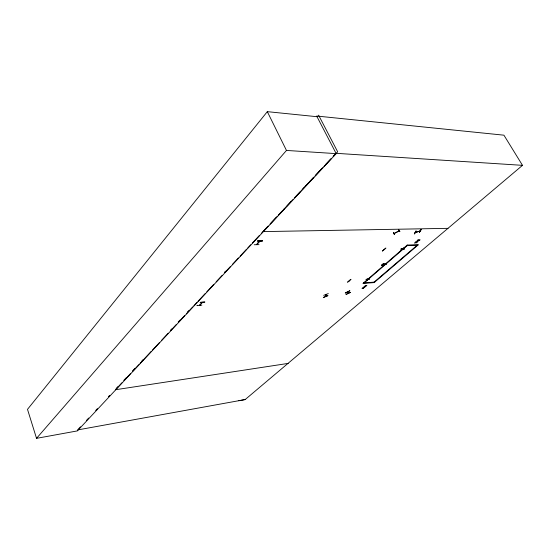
<?xml version="1.0" encoding="UTF-8"?>
<svg xmlns="http://www.w3.org/2000/svg" width="550" height="550" viewBox="0 0 550 550"><rect width="100%" height="100%" fill="white"/><g stroke="black" fill="none" stroke-linecap="round" stroke-linejoin="round"><path stroke-width="0.82" d="M348.301 293.356L347.552 292.153M384.422 249.617L384.257 249.494M323.352 297.481L327.986 295.604L323.338 297.454M325.896 294.745L325.6 296.498M326.109 294.484L325.758 296.457M199.994 305.009L199.512 305.326L202.304 302.363M202.476 302.356L199.671 305.312M328.309 293.569L323.668 295.35M257.07 244.365C255.331 245.788 260.418 239.278 259.82 241.216L259.744 241.498M260.054 241.189L259.847 240.632M197.12 305.635L201.843 305.126M254.217 244.743L258.988 244.626M366.066 279.359L369.511 279.118L366.08 279.331M384.498 249.583L384.134 249.611L384.533 249.583M383.041 264.598L386.623 264.309M394.151 233.475L399.163 230.89M367.751 279.228L368.232 278.939L367.936 279.194M415.917 231.213L414.418 233.901L416.027 230.924M416.116 231.11L414.432 233.874M420.819 229.391L421.176 229.542L419.389 232.32L420.936 229.57M384.533 264.818L384.567 264.632M384.787 264.598L384.34 264.853M384.862 264.392L385.234 264.089M394.206 233.447L399.073 230.966M317.02 116.71L267.314 111.657L27.5 409.351L36.534 438.343L77.358 430.904L336.208 153.629L316.669 116.029L503.931 135.183L522.5 165.344L447.975 228.339L263.003 231.605L267.692 226.593M36.534 438.343L286.468 150.439L336.208 153.629M394.391 234.513L393.518 232.423M367.792 279.201L368.197 278.967M80.492 426.814L77.571 429.949L245.176 399.554L448.023 228.298M86.343 420.537L88.681 418.034M95.693 410.506L97.446 408.623M116.153 388.561L117.913 386.678M123.764 380.394L126.108 377.884M132.543 370.982L134.881 368.473M141.907 360.938L143.076 359.679M170.583 330.172L171.758 328.921M178.193 322.011L179.946 320.127M187.557 311.967L188.726 310.716M224.428 272.422L225.596 271.164M116.05 389.111L121.901 382.841M124.245 380.325L130.687 373.422M132.44 371.546L138.882 364.643M140.051 363.385L151.174 351.464M152.35 350.206L159.376 342.678M161.714 340.168L168.156 333.266M170.5 330.756L176.351 324.479M178.695 321.97L184.546 315.693M186.306 313.809L192.748 306.907M193.916 305.649L196.845 302.514M198.014 301.262L205.04 293.728M206.8 291.844L213.819 284.316M216.164 281.806L222.021 275.529M224.95 272.394L230.216 266.743M232.561 264.234L238.411 257.957M240.171 256.08L246.606 249.178M247.782 247.919L250.711 244.784M252.464 242.901L259.49 235.366M261.243 233.489L268.201 226.036M271.088 222.936L277.441 216.129M278.596 214.892L282.061 211.179M283.793 209.323L291.301 201.272M294.766 197.56L299.977 191.971M302.308 189.475L304.631 186.986M305.793 185.735L308.708 182.621M309.87 181.369L313.356 177.629M315.686 175.134L322.087 168.279M325.572 164.539L330.811 158.929M333.135 156.434L334.881 154.564M270.036 224.091L275.894 217.827M278.822 214.699L284.68 208.436M287.024 205.927L292.882 199.664M294.642 197.787L313.974 177.121M315.143 175.869L322.761 167.729M323.936 166.478L330.962 158.964M333.307 156.461L337.666 151.8L318.581 115.163M257.764 240.982L262.57 240.879L257.496 240.914M197.12 305.683L197.161 305.243M200.214 302.383L204.696 302.094M260.047 241.175L256.864 244.606M382.449 250.972L385.901 248.05L382.504 251.034M349.724 280.782L349.442 280.713M381.672 265.1C389.654 260.714 377.905 267.513 383.226 264.928M381.666 265.059L383.047 263.863M364.196 282.886L407.227 245.609M415.456 232.444L420.138 230.924M401.232 250.216L404.786 247.301L401.197 250.188M367.675 279.373L367.861 279.469M417.856 239.889L418.131 239.656L418.591 240.357L420.062 239.827L418.632 240.467L418.626 241.065L418.296 240.597L416.845 241.12L418.254 240.488L418.261 239.896M415.752 242.062L417.821 241.752L416.398 242.385L416.391 242.983L416.061 242.522L414.611 243.045L416.013 242.413L415.621 241.821M420.124 231.028L415.498 232.519M369.538 278.025L366.41 280.686L369.524 278.066M369.71 278.046L366.603 280.734M404.484 248.861L400.895 249.143L404.449 248.841M374.089 282.129L417.168 245.245M385.131 264.151L384.993 264.392M399.651 231.667L398.578 229.735M402.779 248.847L402.902 248.724M349.663 280.796L349.387 280.816M345.311 293.033L349.786 290.819M345.276 292.964L349.766 290.764M350.488 292.428L345.95 294.442L350.433 292.298M262.543 240.859L257.586 241.106M400.909 249.074L404.284 248.937M238.844 400.723L245.176 399.554M115.466 389.744L288.207 363.399M398.688 229.921L399.905 231.584L398.53 229.728M200.214 302.369L204.847 301.998M363.536 282.941L374.736 282.081M406.567 245.637L417.814 245.218M421.156 229.522L419.409 232.272M336.043 153.312L522.5 165.344M348.281 293.232L347.49 292.002M393.401 232.739L394.398 234.465M267.314 111.657L286.468 150.439M382.429 264.495C383.027 265.746 384.966 262.625 382.429 264.495M109.725 395.457L108.556 396.708L109.704 395.464M350.886 279.338L347.641 282.129L350.886 279.338M407.227 245.059L362.945 283.456L374.138 282.59L418.474 244.654L407.227 245.059M362.127 288.269L363.667 288.324L363.584 287.836L364.918 287.244L363.529 287.753L363.131 287.403L363.206 287.884L362.127 288.269M364.079 286.584L365.228 286.282L365.619 286.639L365.544 286.151L366.877 285.56L365.489 286.062L365.097 285.711L365.166 286.192L364.079 286.584"/></g></svg>
